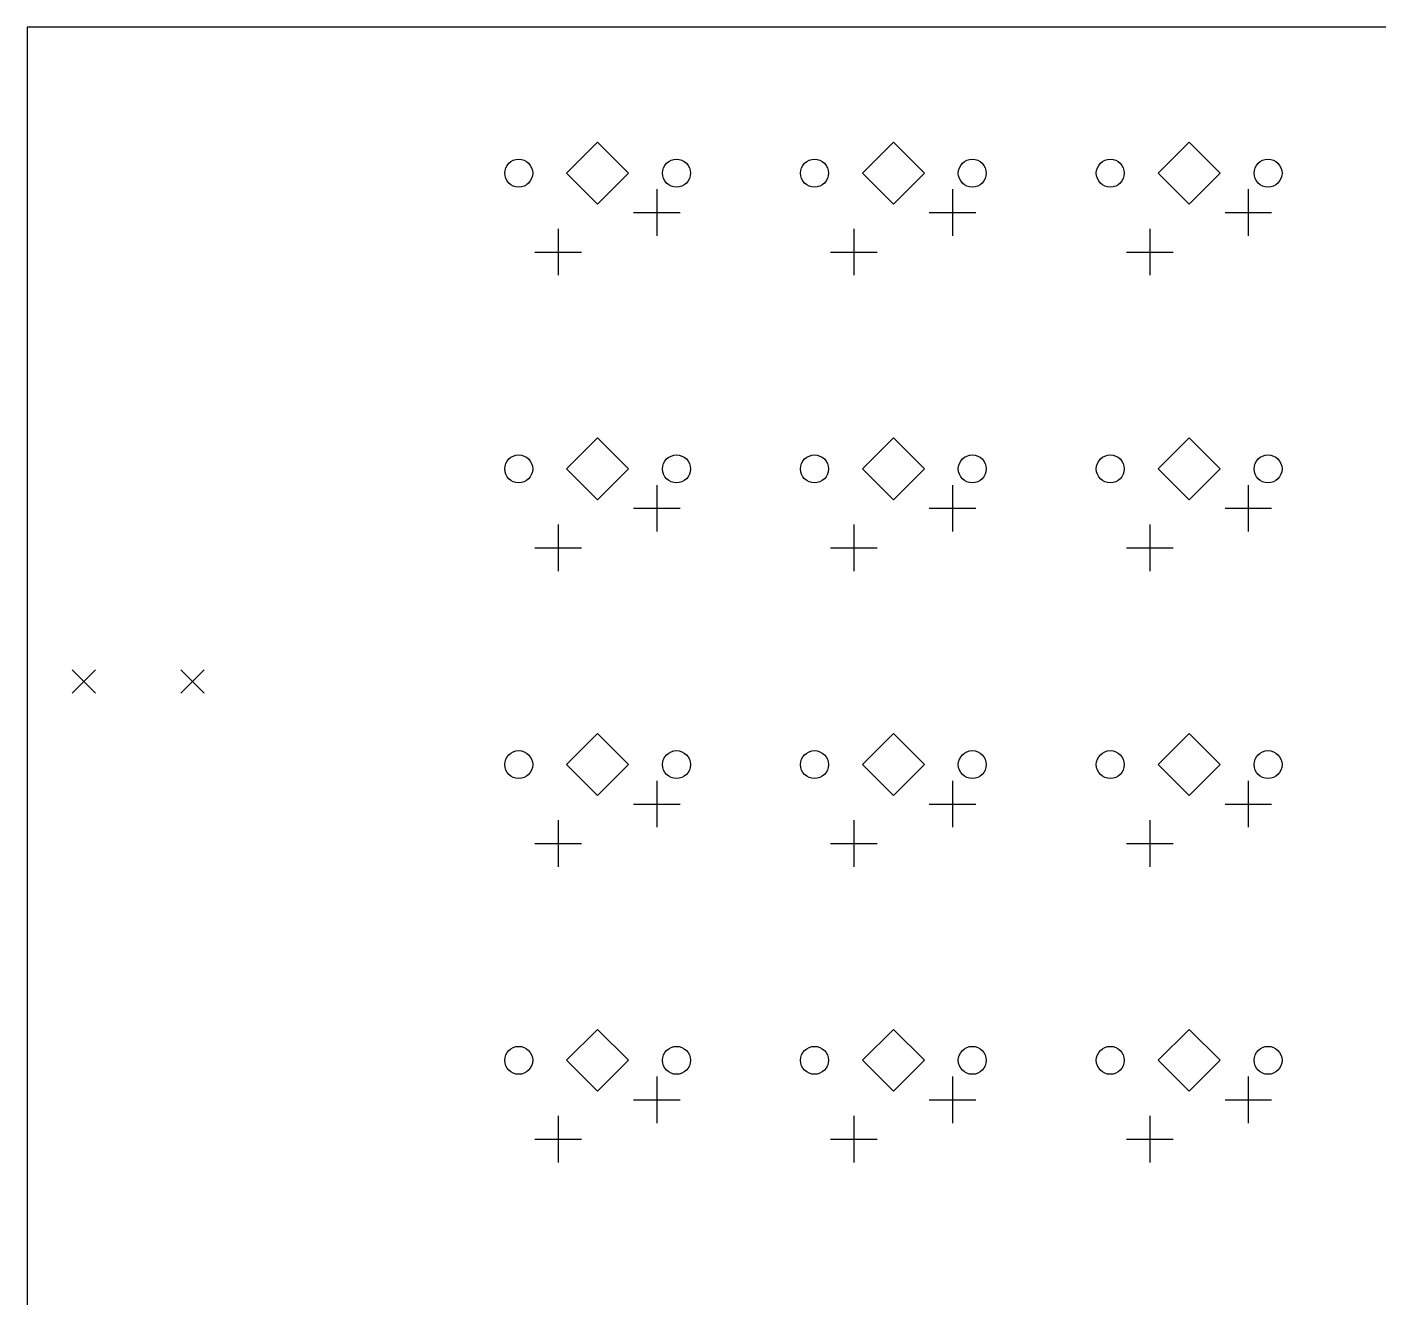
# Model space of a CAD drawing. Extents: x 197 to 391, y -189 to -14.
# Drawn here: x 201.4 to 288.4, y -96.3 to -14.4 of the extents above; entities that cross this region are included whole.
import ezdxf

# ---------------------------------------------------------------- set-up
doc = ezdxf.new("R2010")
doc.units = 0
doc.layers.add('BLACK', color=7, linetype='CONTINUOUS')

msp = doc.modelspace()

# ---------------------------------------------------------------- linework, layer by layer
at = {"layer": 'BLACK', "linetype": 'CONTINUOUS'}
for p, q in [((201.375, -14.4), (201.375, -117.04)), ((390.55, -14.4), (201.375, -14.4)), ((238.125, -21.8186), (236.131, -23.8125)), ((240.119, -23.8125), (238.125, -21.8186)), ((257.175, -21.8186), (255.181, -23.8125)), ((259.169, -23.8125), (257.175, -21.8186)), ((276.225, -21.8186), (274.231, -23.8125)), ((278.219, -23.8125), (276.225, -21.8186)), ((236.131, -23.8125), (238.125, -25.8064)), ((238.125, -25.8064), (240.119, -23.8125)), ((255.181, -23.8125), (257.175, -25.8064)), ((257.175, -25.8064), (259.169, -23.8125)), ((274.231, -23.8125), (276.225, -25.8064)), ((276.225, -25.8064), (278.219, -23.8125)), ((241.935, -24.8525), (241.935, -27.8525)), ((260.985, -24.8525), (260.985, -27.8525)), ((280.035, -24.8525), (280.035, -27.8525)), ((240.435, -26.3525), (243.435, -26.3525)), ((259.485, -26.3525), (262.485, -26.3525)), ((278.535, -26.3525), (281.535, -26.3525)), ((235.585, -27.3925), (235.585, -30.3925)), ((254.635, -27.3925), (254.635, -30.3925)), ((273.685, -27.3925), (273.685, -30.3925)), ((234.085, -28.8925), (237.085, -28.8925)), ((253.135, -28.8925), (256.135, -28.8925)), ((272.185, -28.8925), (275.185, -28.8925)), ((238.125, -40.8686), (236.131, -42.8625)), ((240.119, -42.8625), (238.125, -40.8686)), ((257.175, -40.8686), (255.181, -42.8625)), ((259.169, -42.8625), (257.175, -40.8686)), ((276.225, -40.8686), (274.231, -42.8625)), ((278.219, -42.8625), (276.225, -40.8686)), ((236.131, -42.8625), (238.125, -44.8564)), ((238.125, -44.8564), (240.119, -42.8625)), ((255.181, -42.8625), (257.175, -44.8564)), ((257.175, -44.8564), (259.169, -42.8625)), ((274.231, -42.8625), (276.225, -44.8564)), ((276.225, -44.8564), (278.219, -42.8625)), ((241.935, -43.9025), (241.935, -46.9025)), ((260.985, -43.9025), (260.985, -46.9025)), ((280.035, -43.9025), (280.035, -46.9025)), ((240.435, -45.4025), (243.435, -45.4025)), ((259.485, -45.4025), (262.485, -45.4025)), ((278.535, -45.4025), (281.535, -45.4025)), ((235.585, -46.4425), (235.585, -49.4425)), ((254.635, -46.4425), (254.635, -49.4425)), ((273.685, -46.4425), (273.685, -49.4425)), ((234.085, -47.9425), (237.085, -47.9425)), ((253.135, -47.9425), (256.135, -47.9425)), ((272.185, -47.9425), (275.185, -47.9425)), ((204.291, -55.8), (205.791, -57.3)), ((205.791, -55.8), (204.291, -57.3)), ((211.291, -55.8), (212.791, -57.3)), ((212.791, -55.8), (211.291, -57.3)), ((238.125, -59.9186), (236.131, -61.9125)), ((240.119, -61.9125), (238.125, -59.9186)), ((257.175, -59.9186), (255.181, -61.9125)), ((259.169, -61.9125), (257.175, -59.9186)), ((276.225, -59.9186), (274.231, -61.9125)), ((278.219, -61.9125), (276.225, -59.9186)), ((236.131, -61.9125), (238.125, -63.9064)), ((238.125, -63.9064), (240.119, -61.9125)), ((255.181, -61.9125), (257.175, -63.9064)), ((257.175, -63.9064), (259.169, -61.9125)), ((274.231, -61.9125), (276.225, -63.9064)), ((276.225, -63.9064), (278.219, -61.9125)), ((241.935, -62.9525), (241.935, -65.9525)), ((260.985, -62.9525), (260.985, -65.9525)), ((280.035, -62.9525), (280.035, -65.9525)), ((240.435, -64.4525), (243.435, -64.4525)), ((259.485, -64.4525), (262.485, -64.4525)), ((278.535, -64.4525), (281.535, -64.4525)), ((235.585, -65.4925), (235.585, -68.4925)), ((254.635, -65.4925), (254.635, -68.4925)), ((273.685, -65.4925), (273.685, -68.4925)), ((234.085, -66.9925), (237.085, -66.9925)), ((253.135, -66.9925), (256.135, -66.9925)), ((272.185, -66.9925), (275.185, -66.9925)), ((238.125, -78.9686), (236.131, -80.9625)), ((240.119, -80.9625), (238.125, -78.9686)), ((257.175, -78.9686), (255.181, -80.9625)), ((259.169, -80.9625), (257.175, -78.9686)), ((276.225, -78.9686), (274.231, -80.9625)), ((278.219, -80.9625), (276.225, -78.9686)), ((236.131, -80.9625), (238.125, -82.9564)), ((238.125, -82.9564), (240.119, -80.9625)), ((255.181, -80.9625), (257.175, -82.9564)), ((257.175, -82.9564), (259.169, -80.9625)), ((274.231, -80.9625), (276.225, -82.9564)), ((276.225, -82.9564), (278.219, -80.9625)), ((241.935, -82.0025), (241.935, -85.0025)), ((260.985, -82.0025), (260.985, -85.0025)), ((280.035, -82.0025), (280.035, -85.0025)), ((240.435, -83.5025), (243.435, -83.5025)), ((259.485, -83.5025), (262.485, -83.5025)), ((278.535, -83.5025), (281.535, -83.5025)), ((235.585, -84.5425), (235.585, -87.5425)), ((254.635, -84.5425), (254.635, -87.5425)), ((273.685, -84.5425), (273.685, -87.5425)), ((234.085, -86.0425), (237.085, -86.0425)), ((253.135, -86.0425), (256.135, -86.0425)), ((272.185, -86.0425), (275.185, -86.0425))]:
    msp.add_line(p, q, dxfattribs=at)
at = {"layer": 'BLACK'}
for centre in [(233.045, -23.8125), (243.205, -23.8125), (252.095, -23.8125), (262.255, -23.8125), (271.145, -23.8125), (281.305, -23.8125), (233.045, -42.8625), (243.205, -42.8625), (252.095, -42.8625), (262.255, -42.8625), (271.145, -42.8625), (281.305, -42.8625), (233.045, -61.9125), (243.205, -61.9125), (252.095, -61.9125), (262.255, -61.9125), (271.145, -61.9125), (281.305, -61.9125), (233.045, -80.9625), (243.205, -80.9625), (252.095, -80.9625), (262.255, -80.9625), (271.145, -80.9625), (281.305, -80.9625)]:
    msp.add_circle(centre, 0.9, dxfattribs=at)

doc.saveas('drawing.dxf')
